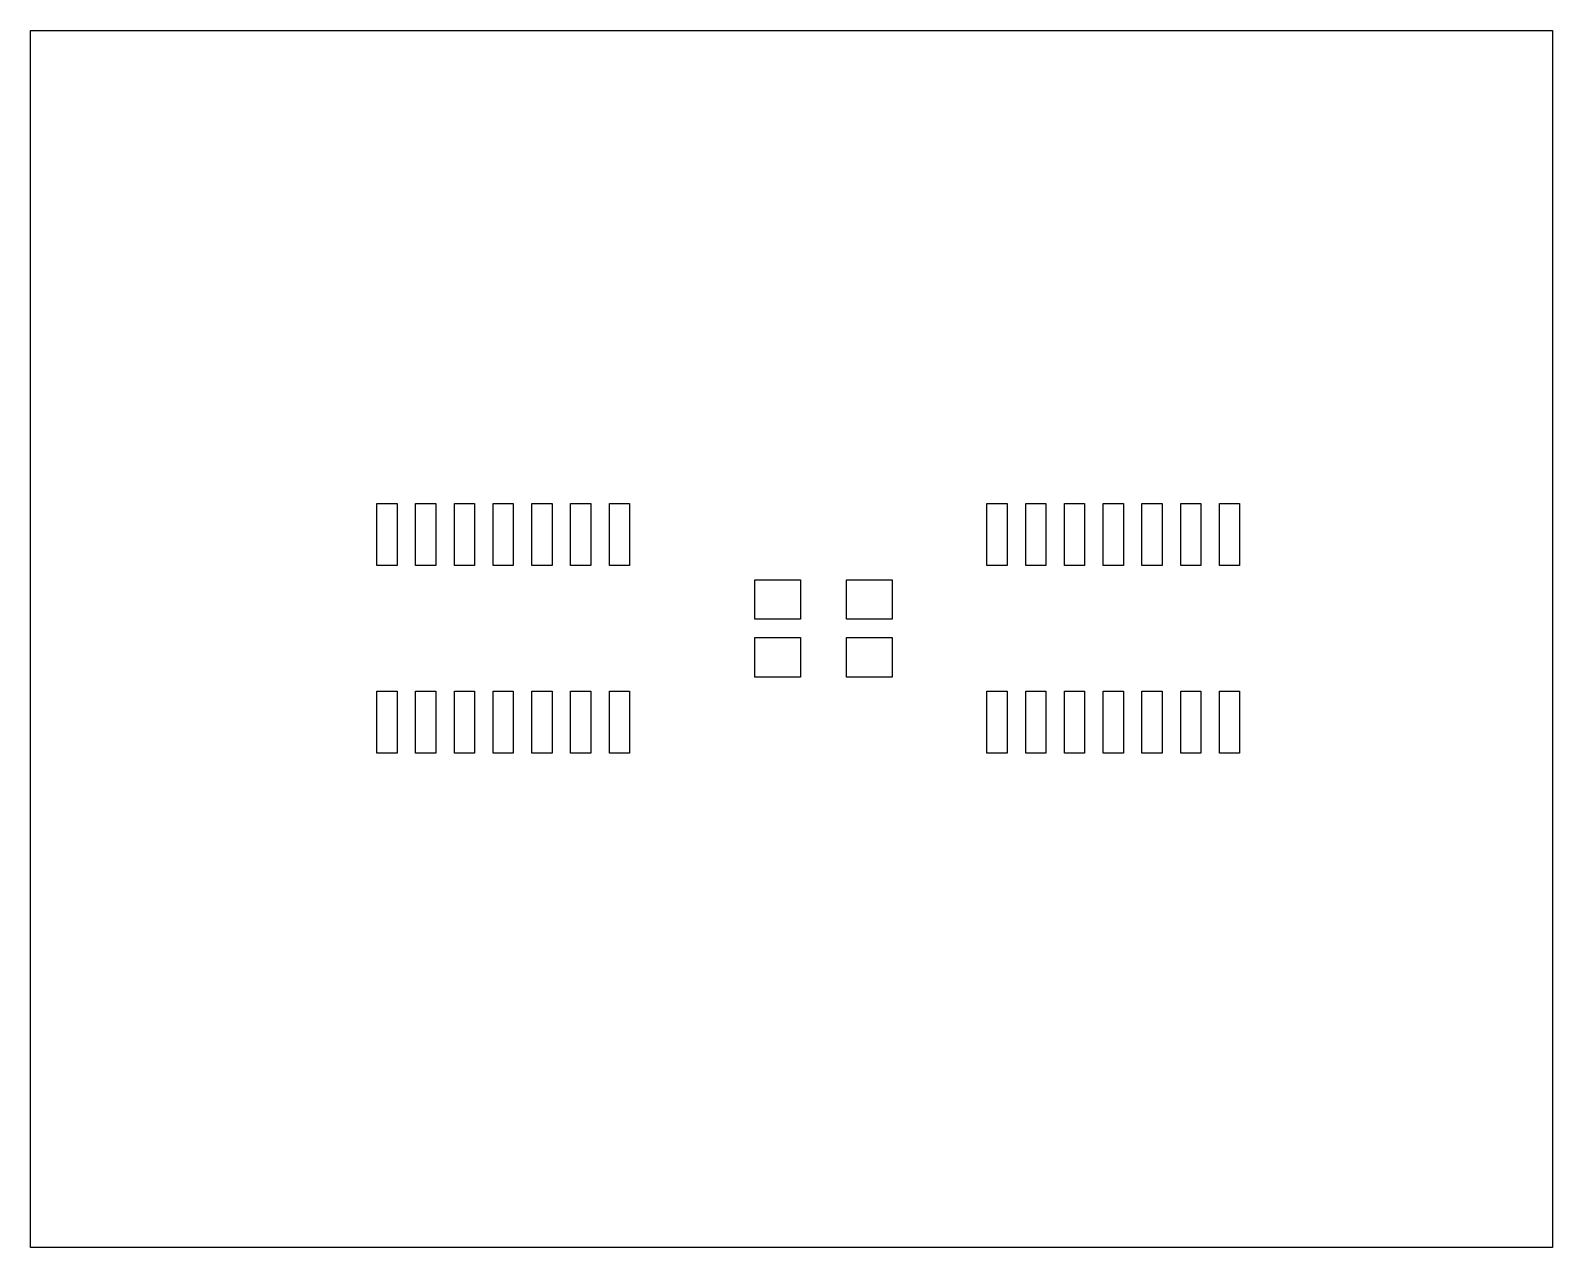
# Model space of a CAD drawing. Extents: x 9.5 to 59.4, y 253.4 to 293.3.
import ezdxf

# ---------------------------------------------------------------- set-up
doc = ezdxf.new("R2010")
doc.units = 0
doc.layers.add('Layer_1', color=7, linetype='CONTINUOUS')

msp = doc.modelspace()

# ---------------------------------------------------------------- linework, layer by layer
at = {"layer": 'Layer_1', "color": 1}
for points in [[(9.488069, 293.271514), (59.388071, 293.271514), (59.388071, 253.371512), (9.488069, 253.371512)], [(21.507219, 277.758192), (21.507219, 275.726192), (20.846819, 275.726192), (20.846819, 277.758192)], [(22.777219, 277.758192), (22.777219, 275.726192), (22.116819, 275.726192), (22.116819, 277.758192)], [(24.047219, 277.758192), (24.047219, 275.726192), (23.386819, 275.726192), (23.386819, 277.758192)], [(25.317219, 277.758192), (25.317219, 275.726192), (24.656819, 275.726192), (24.656819, 277.758192)], [(26.587219, 277.758192), (26.587219, 275.726192), (25.926819, 275.726192), (25.926819, 277.758192)], [(27.857219, 277.758192), (27.857219, 275.726192), (27.196819, 275.726192), (27.196819, 277.758192)], [(29.127219, 277.758192), (29.127219, 275.726192), (28.466819, 275.726192), (28.466819, 277.758192)], [(41.507179, 277.758192), (41.507179, 275.726192), (40.846779, 275.726192), (40.846779, 277.758192)], [(42.777179, 277.758192), (42.777179, 275.726192), (42.116779, 275.726192), (42.116779, 277.758192)], [(44.047179, 277.758192), (44.047179, 275.726192), (43.386779, 275.726192), (43.386779, 277.758192)], [(45.317179, 277.758192), (45.317179, 275.726192), (44.656779, 275.726192), (44.656779, 277.758192)], [(46.587179, 277.758192), (46.587179, 275.726192), (45.926779, 275.726192), (45.926779, 277.758192)], [(47.857179, 277.758192), (47.857179, 275.726192), (47.196779, 275.726192), (47.196779, 277.758192)], [(49.127179, 277.758192), (49.127179, 275.726192), (48.466779, 275.726192), (48.466779, 277.758192)], [(33.236939, 273.971052), (33.236939, 275.266452), (34.738079, 275.266452), (34.738079, 273.971052)], [(37.737819, 275.266452), (37.737819, 273.971052), (36.236679, 273.971052), (36.236679, 275.266452)], [(33.236939, 272.071132), (33.236939, 273.366532), (34.738079, 273.366532), (34.738079, 272.071132)], [(37.737819, 273.366532), (37.737819, 272.071132), (36.236679, 272.071132), (36.236679, 273.366532)], [(21.507219, 271.611392), (21.507219, 269.579392), (20.846819, 269.579392), (20.846819, 271.611392)], [(22.777219, 271.611392), (22.777219, 269.579392), (22.116819, 269.579392), (22.116819, 271.611392)], [(24.047219, 271.611392), (24.047219, 269.579392), (23.386819, 269.579392), (23.386819, 271.611392)], [(25.317219, 271.611392), (25.317219, 269.579392), (24.656819, 269.579392), (24.656819, 271.611392)], [(26.587219, 271.611392), (26.587219, 269.579392), (25.926819, 269.579392), (25.926819, 271.611392)], [(27.857219, 271.611392), (27.857219, 269.579392), (27.196819, 269.579392), (27.196819, 271.611392)], [(29.127219, 271.611392), (29.127219, 269.579392), (28.466819, 269.579392), (28.466819, 271.611392)], [(41.507179, 271.611392), (41.507179, 269.579392), (40.846779, 269.579392), (40.846779, 271.611392)], [(42.777179, 271.611392), (42.777179, 269.579392), (42.116779, 269.579392), (42.116779, 271.611392)], [(44.047179, 271.611392), (44.047179, 269.579392), (43.386779, 269.579392), (43.386779, 271.611392)], [(45.317179, 271.611392), (45.317179, 269.579392), (44.656779, 269.579392), (44.656779, 271.611392)], [(46.587179, 271.611392), (46.587179, 269.579392), (45.926779, 269.579392), (45.926779, 271.611392)], [(47.857179, 271.611392), (47.857179, 269.579392), (47.196779, 269.579392), (47.196779, 271.611392)], [(49.127179, 271.611392), (49.127179, 269.579392), (48.466779, 269.579392), (48.466779, 271.611392)]]:
    msp.add_lwpolyline(points, close=True, dxfattribs=at)

doc.saveas('drawing.dxf')
